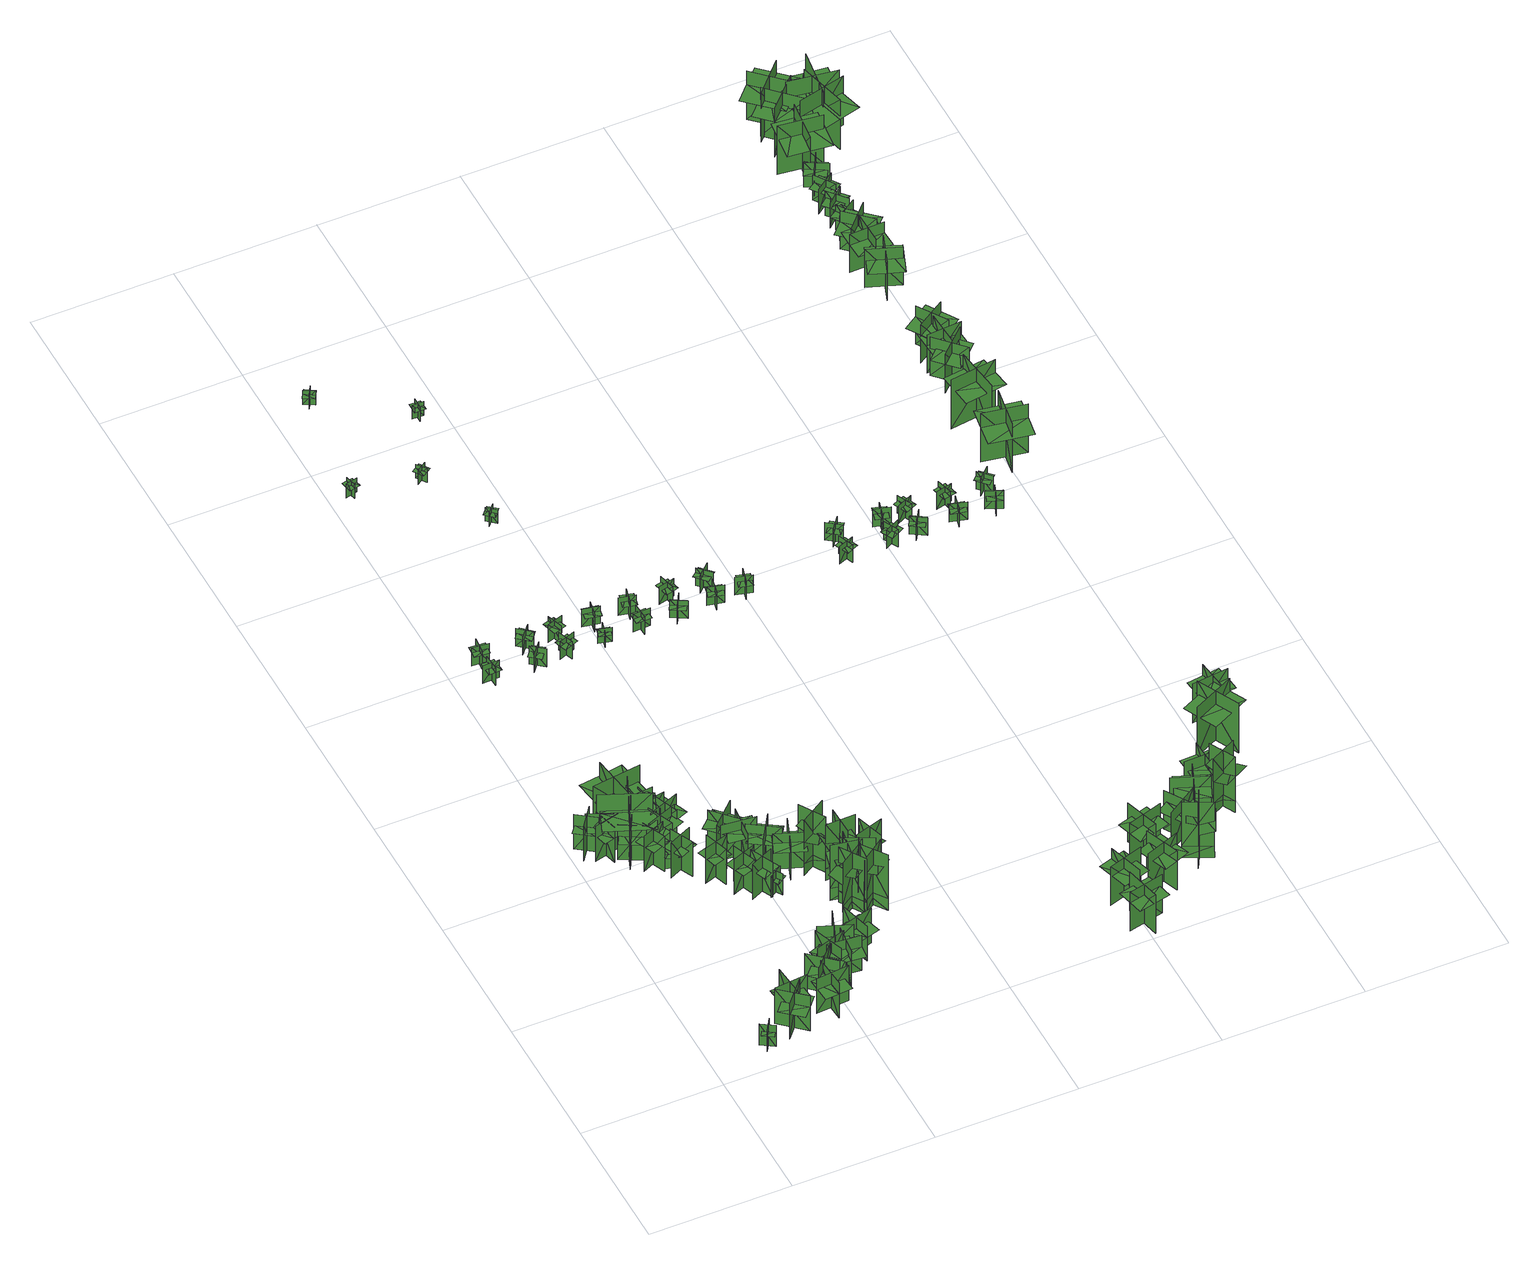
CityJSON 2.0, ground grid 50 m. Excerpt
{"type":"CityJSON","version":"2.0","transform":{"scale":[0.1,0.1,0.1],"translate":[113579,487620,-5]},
"CityObjects":{
"tree1":{"type":"SolitaryVegetationObject","geometry":[{"type":"MultiSurface","lod":"1","boundaries":[[[0,1,2]],[[0,2,3]],[[4,5,6]],[[4,6,7]],[[8,9,10]],[[8,10,11]],[[8,11,12]],[[8,12,13]]]}]},
"tree2":{"type":"SolitaryVegetationObject","geometry":[{"type":"MultiSurface","lod":"1","boundaries":[[[14,15,16]],[[14,16,17]],[[18,19,20]],[[18,20,21]],[[22,23,24]],[[22,24,25]],[[22,25,26]],[[22,26,27]]]}]},
"tree3":{"type":"SolitaryVegetationObject","geometry":[{"type":"MultiSurface","lod":"1","boundaries":[[[28,29,30]],[[28,30,31]],[[32,33,34]],[[32,34,35]],[[36,37,38]],[[36,38,39]],[[36,39,40]],[[36,40,41]]]}]},
"tree4":{"type":"SolitaryVegetationObject","geometry":[{"type":"MultiSurface","lod":"1","boundaries":[[[42,43,44]],[[42,44,45]],[[46,47,48]],[[46,48,49]],[[50,51,52]],[[50,52,53]],[[50,53,54]],[[50,54,55]]]}]},
"tree5":{"type":"SolitaryVegetationObject","geometry":[{"type":"MultiSurface","lod":"1","boundaries":[[[56,57,58]],[[56,58,59]],[[60,61,62]],[[60,62,63]],[[64,65,66]],[[64,66,67]],[[64,67,68]],[[64,68,69]]]}]},
"tree6":{"type":"SolitaryVegetationObject","geometry":[{"type":"MultiSurface","lod":"1","boundaries":[[[70,71,72]],[[70,72,73]],[[74,75,76]],[[74,76,77]],[[78,79,80]],[[78,80,81]],[[78,81,82]],[[78,82,83]]]}]},
"tree7":{"type":"SolitaryVegetationObject","geometry":[{"type":"MultiSurface","lod":"1","boundaries":[[[84,85,86]],[[84,86,87]],[[88,89,90]],[[88,90,91]],[[92,93,94]],[[92,94,95]],[[92,95,96]],[[92,96,97]]]}]},
"tree8":{"type":"SolitaryVegetationObject","geometry":[{"type":"MultiSurface","lod":"1","boundaries":[[[98,99,100]],[[98,100,101]],[[102,103,104]],[[102,104,105]],[[106,107,108]],[[106,108,109]],[[106,109,110]],[[106,110,111]]]}]},
"tree9":{"type":"SolitaryVegetationObject","geometry":[{"type":"MultiSurface","lod":"1","boundaries":[[[112,113,114]],[[112,114,115]],[[116,117,118]],[[116,118,119]],[[120,121,122]],[[120,122,123]],[[120,123,124]],[[120,124,125]]]}]},
"tree10":{"type":"SolitaryVegetationObject","geometry":[{"type":"MultiSurface","lod":"1","boundaries":[[[126,127,128]],[[126,128,129]],[[130,131,132]],[[130,132,133]],[[134,135,136]],[[134,136,137]],[[134,137,138]],[[134,138,139]]]}]},
"tree11":{"type":"SolitaryVegetationObject","geometry":[{"type":"MultiSurface","lod":"1","boundaries":[[[140,141,142]],[[140,142,143]],[[144,145,146]],[[144,146,147]],[[148,149,150]],[[148,150,151]],[[148,151,152]],[[148,152,153]]]}]},
"tree12":{"type":"SolitaryVegetationObject","geometry":[{"type":"MultiSurface","lod":"1","boundaries":[[[154,155,156]],[[154,156,157]],[[158,159,160]],[[158,160,161]],[[162,163,164]],[[162,164,165]],[[162,165,166]],[[162,166,167]]]}]},
"tree13":{"type":"SolitaryVegetationObject","geometry":[{"type":"MultiSurface","lod":"1","boundaries":[[[168,169,170]],[[168,170,171]],[[172,173,174]],[[172,174,175]],[[176,177,178]],[[176,178,179]],[[176,179,180]],[[176,180,181]]]}]},
"tree14":{"type":"SolitaryVegetationObject","geometry":[{"type":"MultiSurface","lod":"1","boundaries":[[[182,183,184]],[[182,184,185]],[[186,187,188]],[[186,188,189]],[[190,191,192]],[[190,192,193]],[[190,193,194]],[[190,194,195]]]}]},
"tree15":{"type":"SolitaryVegetationObject","geometry":[{"type":"MultiSurface","lod":"1","boundaries":[[[196,197,198]],[[196,198,199]],[[200,201,202]],[[200,202,203]],[[204,205,206]],[[204,206,207]],[[204,208,209]],[[204,209,205]]]}]},
"tree16":{"type":"SolitaryVegetationObject","geometry":[{"type":"MultiSurface","lod":"1","boundaries":[[[210,211,212]],[[210,212,213]],[[214,215,216]],[[214,216,217]],[[218,219,220]],[[218,220,221]],[[218,222,223]],[[218,223,219]]]}]},
"tree17":{"type":"SolitaryVegetationObject","geometry":[{"type":"MultiSurface","lod":"1","boundaries":[[[224,225,226]],[[224,226,227]],[[228,229,230]],[[228,230,231]],[[232,233,234]],[[232,234,235]],[[232,235,236]],[[232,236,237]]]}]},
"tree18":{"type":"SolitaryVegetationObject","geometry":[{"type":"MultiSurface","lod":"1","boundaries":[[[238,239,240]],[[238,240,241]],[[242,243,244]],[[242,244,245]],[[246,247,248]],[[246,248,249]],[[246,250,251]],[[246,251,247]]]}]},
"tree19":{"type":"SolitaryVegetationObject","geometry":[{"type":"MultiSurface","lod":"1","boundaries":[[[252,253,254]],[[252,254,255]],[[256,257,258]],[[256,258,259]],[[260,261,262]],[[260,262,263]],[[260,264,265]],[[260,265,261]]]}]},
"tree20":{"type":"SolitaryVegetationObject","geometry":[{"type":"MultiSurface","lod":"1","boundaries":[[[266,267,268]],[[266,268,269]],[[270,271,272]],[[270,272,273]],[[274,275,276]],[[274,276,277]],[[274,277,278]],[[274,278,279]]]}]},
"tree21":{"type":"SolitaryVegetationObject","geometry":[{"type":"MultiSurface","lod":"1","boundaries":[[[280,281,282]],[[280,282,283]],[[284,285,286]],[[284,286,287]],[[288,289,290]],[[288,290,291]],[[288,291,292]],[[288,292,293]]]}]},
"tree22":{"type":"SolitaryVegetationObject","geometry":[{"type":"MultiSurface","lod":"1","boundaries":[[[294,295,296]],[[294,296,297]],[[298,299,300]],[[298,300,301]],[[302,303,304]],[[302,304,305]],[[302,305,306]],[[302,306,307]]]}]},
"tree23":{"type":"SolitaryVegetationObject","geometry":[{"type":"MultiSurface","lod":"1","boundaries":[[[308,309,310]],[[308,310,311]],[[312,313,314]],[[312,314,315]],[[316,317,318]],[[316,318,319]],[[316,319,320]],[[316,320,321]]]}]},
"tree24":{"type":"SolitaryVegetationObject","geometry":[{"type":"MultiSurface","lod":"1","boundaries":[[[322,323,324]],[[322,324,325]],[[326,327,328]],[[326,328,329]],[[330,331,332]],[[330,332,333]],[[330,334,335]],[[330,335,331]]]}]},
"tree25":{"type":"SolitaryVegetationObject","geometry":[{"type":"MultiSurface","lod":"1","boundaries":[[[336,337,338]],[[336,338,339]],[[340,341,342]],[[340,342,343]],[[344,345,346]],[[344,346,347]],[[344,347,348]],[[344,348,349]]]}]},
"tree26":{"type":"SolitaryVegetationObject","geometry":[{"type":"MultiSurface","lod":"1","boundaries":[[[350,351,352]],[[350,352,353]],[[354,355,356]],[[354,356,357]],[[358,359,360]],[[358,360,361]],[[358,362,363]],[[358,363,359]]]}]},
"tree27":{"type":"SolitaryVegetationObject","geometry":[{"type":"MultiSurface","lod":"1","boundaries":[[[364,365,366]],[[364,366,367]],[[368,369,370]],[[368,370,371]],[[372,373,374]],[[372,374,375]],[[372,375,376]],[[372,376,377]]]}]},
"tree28":{"type":"SolitaryVegetationObject","geometry":[{"type":"MultiSurface","lod":"1","boundaries":[[[378,379,380]],[[378,380,381]],[[382,383,384]],[[382,384,385]],[[386,387,388]],[[386,388,389]],[[386,390,391]],[[386,391,387]]]}]},
"tree29":{"type":"SolitaryVegetationObject","geometry":[{"type":"MultiSurface","lod":"1","boundaries":[[[392,393,394]],[[392,394,395]],[[396,397,398]],[[396,398,399]],[[400,401,402]],[[400,402,403]],[[400,403,404]],[[400,404,405]]]}]},
"tree30":{"type":"SolitaryVegetationObject","geometry":[{"type":"MultiSurface","lod":"1","boundaries":[[[406,407,408]],[[406,408,409]],[[410,411,412]],[[410,412,413]],[[414,415,416]],[[414,416,417]],[[414,418,419]],[[414,419,415]]]}]},
"tree31":{"type":"SolitaryVegetationObject","geometry":[{"type":"MultiSurface","lod":"1","boundaries":[[[420,421,422]],[[420,422,423]],[[424,425,426]],[[424,426,427]],[[428,429,430]],[[428,430,431]],[[428,432,433]],[[428,433,429]]]}]},
"tree32":{"type":"SolitaryVegetationObject","geometry":[{"type":"MultiSurface","lod":"1","boundaries":[[[434,435,436]],[[434,436,437]],[[438,439,440]],[[438,440,441]],[[442,443,444]],[[442,444,445]],[[442,446,447]],[[442,447,443]]]}]},
"tree33":{"type":"SolitaryVegetationObject","geometry":[{"type":"MultiSurface","lod":"1","boundaries":[[[448,449,450]],[[448,450,451]],[[452,453,454]],[[452,454,455]],[[456,457,453]],[[456,453,452]],[[458,459,449]],[[458,449,448]],[[460,461,462]],[[460,462,463]],[[464,465,466]],[[464,466,467]]]}]},
"tree34":{"type":"SolitaryVegetationObject","geometry":[{"type":"MultiSurface","lod":"1","boundaries":[[[468,469,470]],[[468,470,471]],[[472,473,474]],[[472,474,475]],[[476,477,478]],[[476,478,479]],[[476,480,481]],[[476,481,477]]]}]},
"tree35":{"type":"SolitaryVegetationObject","geometry":[{"type":"MultiSurface","lod":"1","boundaries":[[[482,483,484]],[[482,484,485]],[[486,487,488]],[[486,488,489]],[[490,491,492]],[[490,492,493]],[[490,494,495]],[[490,495,491]]]}]},
"tree36":{"type":"SolitaryVegetationObject","geometry":[{"type":"MultiSurface","lod":"1","boundaries":[[[496,497,498]],[[496,498,499]],[[500,501,502]],[[500,502,503]],[[504,505,501]],[[504,501,500]],[[506,507,497]],[[506,497,496]],[[508,509,510]],[[508,510,511]],[[512,513,514]],[[512,514,515]]]}]},
"tree37":{"type":"SolitaryVegetationObject","geometry":[{"type":"MultiSurface","lod":"1","boundaries":[[[516,517,518]],[[516,518,519]],[[520,521,522]],[[520,522,523]],[[524,525,521]],[[524,521,520]],[[526,527,517]],[[526,517,516]],[[528,529,530]],[[528,530,531]],[[532,533,534]],[[532,534,535]]]}]},
"tree38":{"type":"SolitaryVegetationObject","geometry":[{"type":"MultiSurface","lod":"1","boundaries":[[[536,537,538]],[[536,538,539]],[[540,541,542]],[[540,542,543]],[[544,545,541]],[[544,541,540]],[[546,547,537]],[[546,537,536]],[[548,549,550]],[[548,550,551]],[[552,553,554]],[[552,554,555]]]}]},
"tree39":{"type":"SolitaryVegetationObject","geometry":[{"type":"MultiSurface","lod":"1","boundaries":[[[556,557,558]],[[556,558,559]],[[560,561,562]],[[560,562,563]],[[564,565,561]],[[564,561,560]],[[566,567,557]],[[566,557,556]],[[568,569,570]],[[568,570,571]],[[572,573,574]],[[572,574,575]]]}]},
"tree40":{"type":"SolitaryVegetationObject","geometry":[{"type":"MultiSurface","lod":"1","boundaries":[[[576,577,578]],[[576,578,579]],[[580,581,582]],[[580,582,583]],[[584,585,581]],[[584,581,580]],[[586,587,577]],[[586,577,576]],[[588,589,590]],[[588,590,591]],[[592,593,594]],[[592,594,595]]]}]},
"tree41":{"type":"SolitaryVegetationObject","geometry":[{"type":"MultiSurface","lod":"1","boundaries":[[[596,597,598]],[[596,598,599]],[[600,601,602]],[[600,602,603]],[[604,605,606]],[[604,606,607]],[[604,607,608]],[[604,608,609]]]}]},
"tree42":{"type":"SolitaryVegetationObject","geometry":[{"type":"MultiSurface","lod":"1","boundaries":[[[610,611,612]],[[610,612,613]],[[614,615,616]],[[614,616,617]],[[618,619,620]],[[618,620,621]],[[618,622,623]],[[618,623,619]]]}]},
"tree43":{"type":"SolitaryVegetationObject","geometry":[{"type":"MultiSurface","lod":"1","boundaries":[[[624,625,626]],[[624,626,627]],[[628,629,630]],[[628,630,631]],[[632,633,629]],[[632,629,628]],[[634,635,625]],[[634,625,624]],[[636,637,638]],[[636,638,639]],[[640,641,642]],[[640,642,643]]]}]},
"tree44":{"type":"SolitaryVegetationObject","geometry":[{"type":"MultiSurface","lod":"1","boundaries":[[[644,645,646]],[[644,646,647]],[[648,649,650]],[[648,650,651]],[[652,653,654]],[[652,654,655]],[[652,656,657]],[[652,657,653]]]}]},
"tree45":{"type":"SolitaryVegetationObject","geometry":[{"type":"MultiSurface","lod":"1","boundaries":[[[658,659,660]],[[658,660,661]],[[662,663,664]],[[662,664,665]],[[666,667,668]],[[666,668,669]],[[666,670,671]],[[666,671,667]]]}]},
"tree46":{"type":"SolitaryVegetationObject","geometry":[{"type":"MultiSurface","lod":"1","boundaries":[[[672,673,674]],[[672,674,675]],[[676,677,678]],[[676,678,679]],[[680,681,682]],[[680,682,683]],[[680,684,685]],[[680,685,681]]]}]},
"tree47":{"type":"SolitaryVegetationObject","geometry":[{"type":"MultiSurface","lod":"1","boundaries":[[[686,687,688]],[[686,688,689]],[[690,691,692]],[[690,692,693]],[[694,695,696]],[[694,696,697]],[[694,697,698]],[[694,698,699]]]}]},
"tree48":{"type":"SolitaryVegetationObject","geometry":[{"type":"MultiSurface","lod":"1","boundaries":[[[700,701,702]],[[700,702,703]],[[704,705,706]],[[704,706,707]],[[708,709,710]],[[708,710,711]],[[708,711,712]],[[708,712,713]]]}]},
"tree49":{"type":"SolitaryVegetationObject","geometry":[{"type":"MultiSurface","lod":"1","boundaries":[[[714,715,716]],[[714,716,717]],[[718,719,720]],[[718,720,721]],[[722,723,724]],[[722,724,725]],[[722,725,726]],[[722,726,727]]]}]},
"tree50":{"type":"SolitaryVegetationObject","geometry":[{"type":"MultiSurface","lod":"1","boundaries":[[[728,729,730]],[[728,730,731]],[[732,733,734]],[[732,734,735]],[[736,737,738]],[[736,738,739]],[[736,740,741]],[[736,741,737]]]}]},
"tree51":{"type":"SolitaryVegetationObject","geometry":[{"type":"MultiSurface","lod":"1","boundaries":[[[742,743,744]],[[742,744,745]],[[746,747,748]],[[746,748,749]],[[750,751,752]],[[750,752,753]],[[750,754,755]],[[750,755,751]]]}]},
"tree52":{"type":"SolitaryVegetationObject","geometry":[{"type":"MultiSurface","lod":"1","boundaries":[[[756,757,758]],[[756,758,759]],[[760,761,762]],[[760,762,763]],[[764,765,766]],[[764,766,767]],[[764,767,768]],[[764,768,769]]]}]},
"tree53":{"type":"SolitaryVegetationObject","geometry":[{"type":"MultiSurface","lod":"1","boundaries":[[[770,771,772]],[[770,772,773]],[[774,775,776]],[[774,776,777]],[[778,779,780]],[[778,780,781]],[[778,782,783]],[[778,783,779]]]}]},
"tree54":{"type":"SolitaryVegetationObject","geometry":[{"type":"MultiSurface","lod":"1","boundaries":[[[784,785,786]],[[784,786,787]],[[788,789,790]],[[788,790,791]],[[792,793,794]],[[792,794,795]],[[792,796,797]],[[792,797,793]]]}]},
"tree55":{"type":"SolitaryVegetationObject","geometry":[{"type":"MultiSurface","lod":"1","boundaries":[[[798,799,800]],[[798,800,801]],[[802,803,804]],[[802,804,805]],[[806,807,808]],[[806,808,809]],[[806,810,811]],[[806,811,807]]]}]},
"tree56":{"type":"SolitaryVegetationObject","geometry":[{"type":"MultiSurface","lod":"1","boundaries":[[[812,813,814]],[[812,814,815]],[[816,817,818]],[[816,818,819]],[[820,821,822]],[[820,822,823]],[[820,824,825]],[[820,825,821]]]}]},
"tree57":{"type":"SolitaryVegetationObject","geometry":[{"type":"MultiSurface","lod":"1","boundaries":[[[826,827,828]],[[826,828,829]],[[830,831,832]],[[830,832,833]],[[834,835,836]],[[834,836,837]],[[834,838,839]],[[834,839,835]]]}]},
"tree58":{"type":"SolitaryVegetationObject","geometry":[{"type":"MultiSurface","lod":"1","boundaries":[[[840,841,842]],[[840,842,843]],[[844,845,846]],[[844,846,847]],[[848,849,850]],[[848,850,851]],[[848,852,853]],[[848,853,849]]]}]},
"tree59":{"type":"SolitaryVegetationObject","geometry":[{"type":"MultiSurface","lod":"1","boundaries":[[[854,855,856]],[[854,856,857]],[[858,859,860]],[[858,860,861]],[[862,863,864]],[[862,864,865]],[[862,866,867]],[[862,867,863]]]}]},
"tree60":{"type":"SolitaryVegetationObject","geometry":[{"type":"MultiSurface","lod":"1","boundaries":[[[868,869,870]],[[868,870,871]],[[872,873,874]],[[872,874,875]],[[876,877,878]],[[876,878,879]],[[876,880,881]],[[876,881,877]]]}]},
"tree61":{"type":"SolitaryVegetationObject","geometry":[{"type":"MultiSurface","lod":"1","boundaries":[[[882,883,884]],[[882,884,885]],[[886,887,888]],[[886,888,889]],[[890,891,892]],[[890,892,893]],[[890,894,895]],[[890,895,891]]]}]},
"tree62":{"type":"SolitaryVegetationObject","geometry":[{"type":"MultiSurface","lod":"1","boundaries":[[[896,897,898]],[[896,898,899]],[[900,901,902]],[[900,902,903]],[[904,905,901]],[[904,901,900]],[[906,907,897]],[[906,897,896]],[[908,909,910]],[[908,910,911]],[[912,913,914]],[[912,914,915]]]}]},
"tree63":{"type":"SolitaryVegetationObject","geometry":[{"type":"MultiSurface","lod":"1","boundaries":[[[916,917,918]],[[916,918,919]],[[920,921,922]],[[920,922,923]],[[924,925,926]],[[924,926,927]],[[924,928,929]],[[924,929,925]]]}]},
"tree64":{"type":"SolitaryVegetationObject","geometry":[{"type":"MultiSurface","lod":"1","boundaries":[[[930,931,932]],[[930,932,933]],[[934,935,936]],[[934,936,937]],[[938,939,940]],[[938,940,941]],[[938,942,943]],[[938,943,939]]]}]},
"tree65":{"type":"SolitaryVegetationObject","geometry":[{"type":"MultiSurface","lod":"1","boundaries":[[[944,945,946]],[[944,946,947]],[[948,949,950]],[[948,950,951]],[[952,953,954]],[[952,954,955]],[[952,956,957]],[[952,957,953]]]}]},
"tree66":{"type":"SolitaryVegetationObject","geometry":[{"type":"MultiSurface","lod":"1","boundaries":[[[958,959,960]],[[958,960,961]],[[962,963,964]],[[962,964,965]],[[966,967,968]],[[966,968,969]],[[966,970,971]],[[966,971,967]]]}]},
"tree67":{"type":"SolitaryVegetationObject","geometry":[{"type":"MultiSurface","lod":"1","boundaries":[[[972,973,974]],[[972,974,975]],[[976,977,978]],[[976,978,979]],[[980,981,982]],[[980,982,983]],[[980,984,985]],[[980,985,981]]]}]},
"tree68":{"type":"SolitaryVegetationObject","geometry":[{"type":"MultiSurface","lod":"1","boundaries":[[[986,987,988]],[[986,988,989]],[[990,991,992]],[[990,992,993]],[[994,995,991]],[[994,991,990]],[[996,997,987]],[[996,987,986]],[[998,999,1000]],[[998,1000,1001]],[[1002,1003,1004]],[[1002,1004,1005]]]}]},
"tree69":{"type":"SolitaryVegetationObject","geometry":[{"type":"MultiSurface","lod":"1","boundaries":[[[1006,1007,1008]],[[1006,1008,1009]],[[1010,1011,1012]],[[1010,1012,1013]],[[1014,1015,1016]],[[1014,1016,1017]],[[1014,1018,1019]],[[1014,1019,1015]]]}]},
"tree70":{"type":"SolitaryVegetationObject","geometry":[{"type":"MultiSurface","lod":"1","boundaries":[[[1020,1021,1022]],[[1020,1022,1023]],[[1024,1025,1026]],[[1024,1026,1027]],[[1028,1029,1030]],[[1028,1030,1031]],[[1028,1032,1033]],[[1028,1033,1029]]]}]},
"tree71":{"type":"SolitaryVegetationObject","geometry":[{"type":"MultiSurface","lod":"1","boundaries":[[[1034,1035,1036]],[[1034,1036,1037]],[[1038,1039,1040]],[[1038,1040,1041]],[[1042,1043,1044]],[[1042,1044,1045]],[[1042,1046,1047]],[[1042,1047,1043]]]}]},
"tree72":{"type":"SolitaryVegetationObject","geometry":[{"type":"MultiSurface","lod":"1","boundaries":[[[1048,1049,1050]],[[1048,1050,1051]],[[1052,1053,1054]],[[1052,1054,1055]],[[1056,1057,1058]],[[1056,1058,1059]],[[1056,1060,1061]],[[1056,1061,1057]]]}]},
"tree73":{"type":"SolitaryVegetationObject","geometry":[{"type":"MultiSurface","lod":"1","boundaries":[[[1062,1063,1064]],[[1062,1064,1065]],[[1066,1067,1068]],[[1066,1068,1069]],[[1070,1071,1072]],[[1070,1072,1073]],[[1070,1074,1075]],[[1070,1075,1071]]]}]},
"tree74":{"type":"SolitaryVegetationObject","geometry":[{"type":"MultiSurface","lod":"1","boundaries":[[[1076,1077,1078]],[[1076,1078,1079]],[[1080,1081,1082]],[[1080,1082,1083]],[[1084,1085,1086]],[[1084,1086,1087]],[[1084,1088,1089]],[[1084,1089,1085]]]}]},
"tree75":{"type":"SolitaryVegetationObject","geometry":[{"type":"MultiSurface","lod":"1","boundaries":[[[1090,1091,1092]],[[1090,1092,1093]],[[1094,1095,1096]],[[1094,1096,1097]],[[1098,1099,1100]],[[1098,1100,1101]],[[1098,1102,1103]],[[1098,1103,1099]]]}]},
"tree76":{"type":"SolitaryVegetationObject","geometry":[{"type":"MultiSurface","lod":"1","boundaries":[[[1104,1105,1106]],[[1104,1106,1107]],[[1108,1109,1110]],[[1108,1110,1111]],[[1112,1113,1114]],[[1112,1114,1115]],[[1112,1116,1117]],[[1112,1117,1113]]]}]},
"tree77":{"type":"SolitaryVegetationObject","geometry":[{"type":"MultiSurface","lod":"1","boundaries":[[[1118,1119,1120]],[[1118,1120,1121]],[[1122,1123,1124]],[[1122,1124,1125]],[[1126,1127,1128]],[[1126,1128,1129]],[[1126,1130,1131]],[[1126,1131,1127]]]}]},
"tree78":{"type":"SolitaryVegetationObject","geometry":[{"type":"MultiSurface","lod":"1","boundaries":[[[1132,1133,1134]],[[1132,1134,1135]],[[1136,1137,1138]],[[1136,1138,1139]],[[1140,1141,1142]],[[1140,1142,1143]],[[1140,1144,1145]],[[1140,1145,1141]]]}]},
"tree79":{"type":"SolitaryVegetationObject","geometry":[{"type":"MultiSurface","lod":"1","boundaries":[[[1146,1147,1148]],[[1146,1148,1149]],[[1150,1151,1152]],[[1150,1152,1153]],[[1154,1155,1156]],[[1154,1156,1157]],[[1154,1157,1158]],[[1154,1158,1159]]]}]},
"tree80":{"type":"SolitaryVegetationObject","geometry":[{"type":"MultiSurface","lod":"1","boundaries":[[[1160,1161,1162]],[[1160,1162,1163]],[[1164,1165,1166]],[[1164,1166,1167]],[[1168,1169,1170]],[[1168,1170,1171]],[[1168,1172,1173]],[[1168,1173,1169]]]}]},
"tree81":{"type":"SolitaryVegetationObject","geometry":[{"type":"MultiSurface","lod":"1","boundaries":[[[1174,1175,1176]],[[1174,1176,1177]],[[1178,1179,1180]],[[1178,1180,1181]],[[1182,1183,1184]],[[1182,1184,1185]],[[1182,1186,1187]],[[1182,1187,1183]]]}]},
"tree82":{"type":"SolitaryVegetationObject","geometry":[{"type":"MultiSurface","lod":"1","boundaries":[[[1188,1189,1190]],[[1188,1190,1191]],[[1192,1193,1194]],[[1192,1194,1195]],[[1196,1197,1198]],[[1196,1198,1199]],[[1196,1200,1201]],[[1196,1201,1197]]]}]},
"tree83":{"type":"SolitaryVegetationObject","geometry":[{"type":"MultiSurface","lod":"1","boundaries":[[[1202,1203,1204]],[[1202,1204,1205]],[[1206,1207,1208]],[[1206,1208,1209]],[[1210,1211,1212]],[[1210,1212,1213]],[[1210,1213,1214]],[[1210,1214,1215]]]}]},
"tree84":{"type":"SolitaryVegetationObject","geometry":[{"type":"MultiSurface","lod":"1","boundaries":[[[1216,1217,1218]],[[1216,1218,1219]],[[1220,1221,1222]],[[1220,1222,1223]],[[1224,1225,1226]],[[1224,1226,1227]],[[1224,1227,1228]],[[1224,1228,1229]]]}]},
"tree85":{"type":"SolitaryVegetationObject","geometry":[{"type":"MultiSurface","lod":"1","boundaries":[[[1230,1231,1232]],[[1230,1232,1233]],[[1234,1235,1236]],[[1234,1236,1237]],[[1238,1239,1240]],[[1238,1240,1241]],[[1238,1241,1242]],[[1238,1242,1243]]]}]},
"tree86":{"type":"SolitaryVegetationObject","geometry":[{"type":"MultiSurface","lod":"1","boundaries":[[[1244,1245,1246]],[[1244,1246,1247]],[[1248,1249,1250]],[[1248,1250,1251]],[[1252,1253,1254]],[[1252,1254,1255]],[[1252,1255,1256]],[[1252,1256,1257]]]}]},
"tree87":{"type":"SolitaryVegetationObject","geometry":[{"type":"MultiSurface","lod":"1","boundaries":[[[1258,1259,1260]],[[1258,1260,1261]],[[1262,1263,1264]],[[1262,1264,1265]],[[1266,1267,1268]],[[1266,1268,1269]],[[1266,1269,1270]],[[1266,1270,1271]]]}]},
"tree88":{"type":"SolitaryVegetationObject","geometry":[{"type":"MultiSurface","lod":"1","boundaries":[[[1272,1273,1274]],[[1272,1274,1275]],[[1276,1277,1278]],[[1276,1278,1279]],[[1280,1281,1282]],[[1280,1282,1283]],[[1280,1284,1285]],[[1280,1285,1281]]]}]},
"tree89":{"type":"SolitaryVegetationObject","geometry":[{"type":"MultiSurface","lod":"1","boundaries":[[[1286,1287,1288]],[[1286,1288,1289]],[[1290,1291,1292]],[[1290,1292,1293]],[[1294,1295,1296]],[[1294,1296,1297]],[[1294,1298,1299]],[[1294,1299,1295]]]}]},
"tree90":{"type":"SolitaryVegetationObject","geometry":[{"type":"MultiSurface","lod":"1","boundaries":[[[1300,1301,1302]],[[1300,1302,1303]],[[1304,1305,1306]],[[1304,1306,1307]],[[1308,1309,1310]],[[1308,1310,1311]],[[1308,1312,1313]],[[1308,1313,1309]]]}]},
"tree91":{"type":"SolitaryVegetationObject","geometry":[{"type":"MultiSurface","lod":"1","boundaries":[[[1314,1315,1316]],[[1314,1316,1317]],[[1318,1319,1320]],[[1318,1320,1321]],[[1322,1323,1324]],[[1322,1324,1325]],[[1322,1326,1327]],[[1322,1327,1323]]]}]},
"tree92":{"type":"SolitaryVegetationObject","geometry":[{"type":"MultiSurface","lod":"1","boundaries":[[[1328,1329,1330]],[[1328,1330,1331]],[[1332,1333,1334]],[[1332,1334,1335]],[[1336,1337,1338]],[[1336,1338,1339]],[[1336,1339,1340]],[[1336,1340,1341]]]}]},
"tree93":{"type":"SolitaryVegetationObject","geometry":[{"type":"MultiSurface","lod":"1","boundaries":[[[1342,1343,1344]],[[1342,1344,1345]],[[1346,1347,1348]],[[1346,1348,1349]],[[1350,1351,1352]],[[1350,1352,1353]],[[1350,1353,1354]],[[1350,1354,1355]]]}]},
"tree94":{"type":"SolitaryVegetationObject","geometry":[{"type":"MultiSurface","lod":"1","boundaries":[[[1356,1357,1358]],[[1356,1358,1359]],[[1360,1361,1362]],[[1360,1362,1363]],[[1364,1365,1366]],[[1364,1366,1367]],[[1364,1367,1368]],[[1364,1368,1369]]]}]},
"tree95":{"type":"SolitaryVegetationObject","geometry":[{"type":"MultiSurface","lod":"1","boundaries":[[[1370,1371,1372]],[[1370,1372,1373]],[[1374,1375,1376]],[[1374,1376,1377]],[[1378,1379,1380]],[[1378,1380,1381]],[[1378,1381,1382]],[[1378,1382,1383]]]}]},
"tree96":{"type":"SolitaryVegetationObject","geometry":[{"type":"MultiSurface","lod":"1","boundaries":[[[1384,1385,1386]],[[1384,1386,1387]],[[1388,1389,1390]],[[1388,1390,1391]],[[1392,1393,1394]],[[1392,1394,1395]],[[1392,1395,1396]],[[1392,1396,1397]]]}]}
},
"vertices":[
[185,68,10],[214,114,10],[214,114,103],[185,68,103],[220,76,10],[220,76,103],[175,105,103],[175,105,10],[218,77,73],[231,96,73],[194,120,73],[182,100,73],[170,81,73],[206,58,73],
[268,77,21],[345,164,21],[345,164,176],[268,77,176],[342,82,21],[342,82,176],[255,159,176],[255,159,21],[342,82,127],[374,119,127],[304,180,127],[272,144,127],[240,107,127],[310,46,127],
[262,169,13],[378,179,13],[378,179,168],[262,169,168],[319,121,13],[319,121,168],[309,237,168],[309,237,13],[319,121,119],[368,125,119],[360,218,119],[311,214,119],[263,209,119],[271,117,119],
[88,1158,4],[34,1086,4],[34,1086,158],[88,1158,158],[28,1149,4],[28,1149,158],[101,1095,158],[101,1095,4],[31,1147,109],[9,1117,109],[67,1074,109],[89,1104,109],[112,1134,109],[54,1178,109],
[61,1132,6],[143,1095,6],[143,1095,161],[61,1132,161],[82,1076,6],[82,1076,161],[119,1158,161],[119,1158,6],[83,1079,111],[118,1063,111],[147,1129,111],[113,1145,111],[79,1160,111],[49,1094,111],
[68,1069,3],[155,1091,3],[155,1091,158],[68,1069,158],[119,1039,3],[119,1039,158],[97,1126,158],[97,1126,3],[118,1042,108],[155,1051,108],[137,1121,108],[100,1112,108],[64,1103,108],[82,1032,108],
[133,1046,4],[212,1003,4],[212,1003,159],[133,1046,159],[150,989,4],[150,989,159],[193,1068,159],[193,1068,4],[151,992,109],[185,974,109],[219,1037,109],[186,1055,109],[153,1073,109],[118,1010,109],
[400,157,5],[516,166,5],[516,166,160],[400,157,160],[457,109,5],[457,109,160],[448,225,160],[448,225,5],[457,109,111],[505,112,111],[498,205,111],[450,201,111],[401,198,111],[408,105,111],
[100,1130,10],[262,1061,10],[262,1061,230],[100,1130,230],[152,1000,10],[222,1162,10],[222,1162,230],[152,1000,230],[105,1114,159],[75,1039,159],[238,973,159],[269,1048,159],[299,1123,159],[136,1190,159],
[207,1017,5],[243,934,5],[243,934,160],[207,1017,160],[185,961,5],[185,961,160],[267,997,160],[267,997,5],[188,962,110],[203,928,110],[269,956,110],[254,991,110],[239,1026,110],[173,997,110],
[422,186,13],[502,271,13],[502,271,168],[422,186,168],[497,189,13],[497,189,168],[412,268,168],[412,268,13],[497,189,120],[530,224,120],[463,288,120],[429,252,120],[396,217,120],[464,153,120],
[197,1085,7],[173,1259,7],[173,1259,226],[197,1085,226],[282,1196,7],[107,1172,7],[107,1172,226],[282,1196,226],[208,1097,155],[288,1110,155],[261,1284,155],[181,1271,155],[100,1259,155],[127,1085,155],
[292,928,7],[241,945,7],[241,945,100],[292,928,100],[276,960,7],[276,960,100],[259,909,100],[259,909,7],[275,958,70],[253,965,70],[240,924,70],[262,917,70],[284,910,70],[297,952,70],
[330,936,5],[249,898,5],[249,898,160],[330,936,160],[274,957,5],[274,957,160],[312,875,160],[312,875,5],[275,954,110],[241,937,110],[272,872,110],[306,888,110],[340,904,110],[309,970,110],
[328,1043,11],[219,999,11],[219,999,168],[328,1043,168],[242,1079,11],[287,970,11],[287,970,168],[242,1079,168],[319,1040,127],[219,999,127],[237,955,127],[337,996,127],[301,1083,127],[201,1042,127],
[300,1145,8],[182,1134,8],[182,1134,165],[300,1145,165],[228,1204,8],[239,1087,8],[239,1087,165],[228,1204,165],[290,1144,124],[182,1134,124],[187,1088,124],[294,1097,124],[286,1190,124],[178,1181,124],
[457,268,14],[567,306,14],[567,306,169],[457,268,169],[525,236,14],[525,236,169],[486,345,169],[486,345,14],[525,236,120],[570,252,120],[539,340,120],[493,323,120],[448,307,120],[479,220,120],
[260,1165,8],[282,1049,8],[282,1049,165],[260,1165,165],[208,1088,8],[324,1110,8],[324,1110,165],[208,1088,165],[262,1155,124],[282,1049,124],[328,1058,124],[308,1164,124],[216,1147,124],[236,1040,124],
[282,1126,9],[325,1016,9],[325,1016,166],[282,1126,166],[245,1040,9],[355,1083,9],[355,1083,166],[245,1040,166],[286,1117,125],[325,1016,125],[369,1033,125],[329,1133,125],[242,1100,125],[282,999,125],
[364,883,5],[392,798,5],[392,798,160],[364,883,160],[337,830,5],[337,830,160],[423,858,160],[423,858,5],[340,831,110],[351,795,110],[420,817,110],[409,853,110],[397,889,110],[328,867,110],
[552,220,6],[566,336,6],[566,336,161],[552,220,161],[611,267,6],[611,267,161],[495,280,161],[495,280,6],[611,267,112],[616,315,112],[524,326,112],[518,278,112],[513,229,112],[605,219,112],
[497,357,15],[606,316,15],[606,316,170],[497,357,170],[528,289,15],[528,289,170],[570,398,170],[570,398,15],[528,289,121],[574,272,121],[607,359,121],[561,376,121],[516,393,121],[483,306,121],
[421,803,3],[454,719,3],[454,719,158],[421,803,158],[397,748,3],[397,748,158],[481,781,158],[481,781,3],[400,750,108],[414,714,108],[481,740,108],[467,776,108],[454,811,108],[386,785,108],
[114,1959,15],[116,1900,15],[116,1900,93],[114,1959,93],[83,1925,15],[142,1927,15],[142,1927,93],[83,1925,93],[114,1954,73],[116,1900,73],[140,1901,73],[137,1955,73],[91,1953,73],[93,1899,73],
[501,685,3],[463,767,3],[463,767,158],[501,685,158],[521,741,3],[521,741,158],[440,704,158],[440,704,3],[518,740,108],[502,774,108],[437,744,108],[453,710,108],[468,675,108],[534,706,108],
[145,2006,16],[86,2011,16],[86,2011,95],[145,2006,95],[115,2042,16],[109,1983,16],[109,1983,95],[115,2042,95],[140,2006,75],[86,2011,75],[84,1988,75],[138,1983,75],[142,2030,75],[88,2035,75],
[533,679,5],[503,724,5],[503,724,98],[533,679,98],[540,714,5],[540,714,98],[495,684,98],[495,684,5],[538,713,68],[526,732,68],[489,708,68],[502,689,68],[514,670,68],[551,694,68],
[494,892,9],[413,977,9],[413,977,165],[494,892,165],[496,985,9],[410,903,9],[410,903,165],[496,985,165],[487,899,125],[413,977,125],[379,945,125],[454,867,125],[521,931,125],[447,1009,125],
[580,335,5],[692,366,5],[692,366,160],[580,335,160],[645,298,5],[645,298,160],[614,410,160],[614,410,5],[645,298,111],[692,311,111],[667,401,111],[620,388,111],[573,375,111],[598,285,111],
[421,896,11],[539,882,11],[539,882,167],[421,896,167],[480,823,11],[493,941,11],[493,941,167],[480,823,167],[431,895,127],[539,882,127],[544,929,127],[437,941,127],[426,848,127],[533,836,127],
[492,869,11],[591,805,11],[591,805,167],[492,869,167],[512,778,11],[576,877,11],[576,877,167],[512,778,167],[500,864,127],[591,805,127],[616,844,127],[525,903,127],[475,824,127],[565,766,127],
[660,747,13],[550,788,13],[550,788,169],[660,747,169],[621,831,13],[580,721,13],[580,721,169],[621,831,169],[651,750,129],[550,788,129],[533,745,129],[634,707,129],[667,794,129],[566,832,129],
[653,494,68],[740,551,68],[741,549,262],[654,492,262],[730,478,68],[673,564,68],[672,564,262],[729,477,262],[729,477,16],[672,564,16],[654,492,16],[741,549,16],[654,493,163],[740,550,163],[711,594,181],[625,537,181],[728,542,193],[664,499,193],[686,466,204],[750,509,204],
[252,1900,15],[289,1945,15],[289,1945,94],[252,1900,94],[298,1905,15],[253,1942,15],[253,1942,94],[298,1905,94],[255,1904,73],[289,1945,73],[271,1960,73],[237,1918,73],[273,1889,73],[307,1931,73],
[249,2031,16],[293,1992,16],[293,1992,94],[249,2031,94],[252,1985,16],[291,2029,16],[291,2029,94],[252,1985,94],[252,2028,74],[293,1992,74],[308,2010,74],[268,2046,74],[237,2010,74],[278,1975,74],
[654,588,62],[756,569,62],[756,567,257],[654,586,257],[698,523,63],[717,625,63],[716,625,257],[698,523,257],[698,523,11],[716,625,11],[654,586,11],[756,567,11],[654,587,157],[756,568,157],[766,620,176],[664,639,176],[742,570,188],[666,584,188],[659,545,199],[735,532,199],
[717,775,62],[629,722,62],[628,723,256],[717,777,256],[642,794,62],[695,706,62],[696,706,256],[642,795,256],[642,795,10],[696,706,10],[717,777,10],[628,723,10],[717,776,157],[628,723,157],[656,677,175],[744,731,175],[640,730,187],[707,771,187],[686,804,198],[620,764,198],
[795,547,67],[702,594,67],[703,595,262],[795,548,262],[771,621,67],[724,529,67],[725,529,262],[771,621,262],[771,621,16],[725,529,16],[795,548,16],[703,595,16],[795,548,162],[703,595,162],[679,547,181],[771,501,181],[715,588,193],[785,554,193],[802,589,203],[733,623,203],
[724,485,59],[808,545,59],[809,544,254],[725,483,254],[802,472,59],[741,556,59],[740,555,254],[801,471,254],[801,471,7],[740,555,7],[725,483,7],[809,544,7],[725,484,154],[809,544,154],[778,587,173],[694,527,173],[798,536,184],[735,490,184],[758,458,195],[821,504,195],
[728,619,65],[726,723,65],[728,723,259],[730,619,259],[783,676,65],[679,673,65],[679,672,259],[783,675,259],[783,675,13],[679,672,13],[730,619,13],[728,723,13],[729,619,160],[727,723,160],[674,722,178],[676,618,178],[727,709,190],[730,631,190],[769,632,201],[767,710,201],
[94,2865,15],[54,2856,15],[54,2856,77],[94,2865,77],[68,2881,15],[77,2841,15],[77,2841,77],[68,2881,77],[68,2881,61],[49,2877,61],[58,2837,61],[77,2841,61],[97,2845,61],[88,2885,61],
[406,1937,16],[350,1916,16],[350,1916,94],[406,1937,94],[363,1956,16],[384,1901,16],[384,1901,94],[363,1956,94],[401,1935,74],[350,1916,74],[358,1894,74],[409,1913,74],[393,1957,74],[342,1938,74],
[747,591,65],[846,620,65],[847,619,260],[748,589,260],[816,553,66],[786,652,66],[785,652,260],[815,553,260],[815,553,14],[785,652,14],[748,589,14],[847,619,14],[747,590,160],[847,619,160],[832,670,179],[732,640,179],[833,615,191],[759,593,191],[770,555,202],[844,578,202],
[383,1978,16],[365,2034,16],[365,2034,94],[383,1978,94],[404,2019,16],[348,2001,16],[348,2001,94],[404,2019,94],[381,1982,74],[365,2034,74],[343,2027,74],[359,1975,74],[404,1990,74],[387,2041,74],
[532,1918,15],[487,1930,15],[487,1930,78],[532,1918,78],[513,1950,15],[501,1904,15],[501,1904,78],[513,1950,78],[528,1919,62],[487,1930,62],[482,1912,62],[524,1901,62],[533,1937,62],[491,1948,62],
[473,2016,16],[531,2005,16],[531,2005,94],[473,2016,94],[500,1978,16],[511,2036,16],[511,2036,94],[500,1978,94],[478,2015,74],[531,2005,74],[536,2028,74],[482,2038,74],[474,1992,74],[527,1982,74],
[140,3298,14],[119,3263,14],[119,3263,76],[140,3298,76],[111,3291,14],[146,3270,14],[146,3270,76],[111,3291,76],[111,3291,60],[101,3274,60],[136,3253,60],[146,3270,60],[156,3286,60],[122,3308,60],
[320,2839,11],[286,2816,11],[286,2816,73],[320,2839,73],[290,2844,11],[314,2811,11],[314,2811,73],[290,2844,73],[290,2844,57],[274,2833,57],[297,2800,57],[314,2811,57],[330,2822,57],[307,2856,57],
[435,2550,11],[404,2577,11],[404,2577,73],[435,2550,73],[433,2580,11],[406,2549,11],[406,2549,73],[433,2580,73],[433,2580,57],[418,2593,57],[391,2562,57],[406,2549,57],[421,2536,57],[448,2567,57],
[669,1929,16],[610,1927,16],[610,1927,94],[669,1929,94],[635,1961,16],[637,1901,16],[637,1901,94],[635,1961,94],[664,1928,74],[610,1927,74],[611,1904,74],[665,1905,74],[664,1952,74],[610,1950,74],
[638,2039,16],[625,1981,16],[625,1981,94],[638,2039,94],[599,2013,16],[656,2001,16],[656,2001,94],[599,2013,94],[637,2034,74],[625,1981,74],[648,1976,74],[660,2029,74],[614,2039,74],[602,1986,74],
[435,3086,10],[394,3086,10],[394,3086,72],[435,3086,72],[413,3107,10],[413,3066,10],[413,3066,72],[413,3107,72],[413,3107,56],[394,3107,56],[394,3066,56],[413,3066,56],[433,3066,56],[433,3107,56],
[792,1906,15],[741,1935,15],[741,1935,93],[792,1906,93],[780,1951,15],[750,1900,15],[750,1900,93],[780,1951,93],[788,1908,73],[741,1935,73],[729,1915,73],[776,1888,73],[799,1928,73],[753,1956,73],
[760,2041,16],[774,1983,16],[774,1983,94],[760,2041,94],[736,2001,16],[793,2015,16],[793,2015,94],[736,2001,94],[761,2036,74],[774,1983,74],[797,1989,74],[784,2041,74],[738,2030,74],[751,1978,74],
[926,1920,16],[869,1934,16],[869,1934,95],[926,1920,95],[901,1960,16],[888,1902,16],[888,1902,95],[901,1960,95],[922,1922,74],[869,1934,74],[864,1911,74],[916,1899,74],[927,1944,74],[874,1957,74],
[916,1985,17],[876,2028,17],[876,2028,95],[916,1985,95],[918,2032,17],[874,1992,17],[874,1992,95],[918,2032,95],[913,1989,75],[876,2028,75],[859,2013,75],[895,1973,75],[930,2004,75],[893,2044,75],
[1570,82,14],[1444,53,14],[1444,53,186],[1570,82,186],[1483,136,14],[1512,9,14],[1512,9,186],[1483,136,186],[1560,79,141],[1444,53,141],[1455,3,141],[1571,29,141],[1548,129,141],[1432,103,141],
[1516,134,9],[1478,258,9],[1478,258,182],[1516,134,182],[1564,225,9],[1440,186,9],[1440,186,182],[1564,225,182],[1513,144,137],[1478,258,137],[1429,242,137],[1464,129,137],[1562,159,137],[1527,273,137],
[1007,1959,18],[992,1902,18],[992,1902,97],[1007,1959,97],[967,1935,18],[1024,1920,18],[1024,1920,97],[967,1935,97],[1006,1954,76],[992,1902,76],[1014,1895,76],[1028,1948,76],[983,1960,76],[969,1908,76],
[1610,276,14],[1657,155,14],[1657,155,186],[1610,276,186],[1569,182,14],[1691,229,14],[1691,229,186],[1569,182,186],[1614,266,142],[1657,155,142],[1705,174,142],[1662,285,142],[1567,248,142],[1609,137,142],
[1701,370,13],[1577,331,13],[1577,331,185],[1701,370,185],[1610,417,13],[1649,293,13],[1649,293,185],[1610,417,185],[1691,366,140],[1577,331,140],[1592,282,140],[1706,317,140],[1676,415,140],[1562,380,140],
[1806,304,64],[1761,211,64],[1759,212,259],[1805,305,259],[1732,279,64],[1825,234,64],[1826,234,259],[1733,280,259],[1733,280,13],[1826,234,13],[1805,305,13],[1759,212,13],[1806,305,159],[1760,212,159],[1807,188,178],[1853,281,178],[1766,224,190],[1800,294,190],[1765,312,200],[1731,242,200],
[1736,416,15],[1806,306,15],[1806,306,187],[1736,416,187],[1714,315,15],[1824,385,15],[1824,385,187],[1714,315,187],[1742,406,142],[1806,306,142],[1849,334,142],[1785,434,142],[1698,379,142],[1762,278,142],
[1343,1960,17],[1365,1905,17],[1365,1905,95],[1343,1960,95],[1325,1917,17],[1380,1939,17],[1380,1939,95],[1325,1917,95],[1345,1955,75],[1365,1905,75],[1387,1914,75],[1366,1964,75],[1323,1946,75],[1344,1896,75],
[1375,2039,19],[1339,1992,19],[1339,1992,97],[1375,2039,97],[1329,2033,19],[1376,1997,19],[1376,1997,97],[1329,2033,97],[1372,2035,77],[1339,1992,77],[1358,1978,77],[1391,2021,77],[1354,2049,77],[1321,2006,77],
[1776,456,16],[1897,407,16],[1897,407,188],[1776,456,188],[1817,361,16],[1866,482,16],[1866,482,188],[1817,361,188],[1787,451,144],[1897,407,144],[1916,455,144],[1806,499,144],[1767,404,144],[1878,359,144],
[1847,499,16],[1977,503,16],[1977,503,189],[1847,499,189],[1923,429,16],[1918,559,16],[1918,559,189],[1923,429,189],[1859,499,144],[1977,503,144],[1976,555,144],[1857,551,144],[1860,448,144],[1979,452,144],
[1996,450,69],[1904,402,69],[1903,403,263],[1995,452,263],[1921,474,69],[1969,382,69],[1970,383,263],[1922,474,263],[1922,474,17],[1970,383,17],[1995,452,17],[1903,403,17],[1995,451,164],[1904,403,164],[1928,356,182],[2020,405,182],[1916,410,194],[1985,446,194],[1966,481,205],[1898,444,205],
[1542,1946,15],[1490,1918,15],[1490,1918,94],[1542,1946,94],[1498,1959,15],[1525,1907,15],[1525,1907,94],[1498,1959,94],[1538,1944,73],[1490,1918,73],[1501,1897,73],[1549,1923,73],[1527,1964,73],[1479,1939,73],
[1506,1982,17],[1522,2039,17],[1522,2039,95],[1506,1982,95],[1547,2005,17],[1490,2021,17],[1490,2021,95],[1547,2005,95],[1507,1987,75],[1522,2039,75],[1499,2045,75],[1485,1993,75],[1530,1981,75],[1544,2033,75],
[1631,1913,16],[1581,1945,16],[1581,1945,94],[1631,1913,94],[1621,1959,16],[1589,1909,16],[1589,1909,94],[1621,1959,94],[1627,1916,74],[1581,1945,74],[1569,1925,74],[1614,1896,74],[1639,1935,74],[1594,1965,74],
[1588,2046,15],[1612,1992,15],[1612,1992,93],[1588,2046,93],[1572,2002,15],[1625,2027,15],[1625,2027,93],[1572,2002,93],[1590,2042,73],[1612,1992,73],[1633,2002,73],[1611,2051,73],[1569,2032,73],[1591,1983,73],
[1971,662,13],[2119,735,13],[2119,735,232],[1971,662,232],[2095,621,13],[2022,769,13],[2022,769,232],[2095,621,232],[1984,668,175],[2119,735,175],[2091,794,175],[1955,727,175],[2012,610,175],[2148,677,175],
[1775,1924,15],[1717,1938,15],[1717,1938,93],[1775,1924,93],[1750,1964,15],[1736,1906,15],[1736,1906,93],[1750,1964,93],[1770,1925,73],[1717,1938,73],[1712,1915,73],[1765,1903,73],[1775,1948,73],[1723,1961,73],
[2024,806,11],[2153,822,11],[2153,822,183],[2024,806,183],[2106,743,11],[2090,872,11],[2090,872,183],[2106,743,183],[2035,807,139],[2153,822,139],[2147,873,139],[2029,858,139],[2041,757,139],[2159,771,139],
[1731,2046,15],[1745,1989,15],[1745,1989,93],[1731,2046,93],[1707,2006,15],[1764,2020,15],[1764,2020,93],[1707,2006,93],[1732,2041,73],[1745,1989,73],[1768,1994,73],[1755,2047,73],[1710,2036,73],[1722,1983,73],
[1843,1942,15],[1898,1920,15],[1898,1920,93],[1843,1942,93],[1862,1899,15],[1884,1954,15],[1884,1954,93],[1862,1899,93],[1848,1940,73],[1898,1920,73],[1907,1941,73],[1857,1962,73],[1839,1918,73],[1889,1898,73],
[1898,1993,15],[1858,2035,15],[1858,2035,93],[1898,1993,93],[1899,2039,15],[1857,1999,15],[1857,1999,93],[1899,2039,93],[1895,1996,73],[1858,2035,73],[1841,2019,73],[1878,1980,73],[1912,2012,73],[1875,2051,73],
[1994,2056,9],[2019,2209,9],[2019,2209,225],[1994,2056,225],[2078,2116,9],[1925,2141,9],[1925,2141,225],[2078,2116,225],[2078,2116,164],[2090,2192,164],[1937,2217,164],[1925,2141,164],[1913,2064,164],[2066,2039,164],
[1904,2312,11],[2068,2334,11],[2068,2334,230],[1904,2312,230],[2008,2234,11],[1986,2398,11],[1986,2398,230],[2008,2234,230],[1918,2314,173],[2068,2334,173],[2059,2399,173],[1909,2379,173],[1926,2249,173],[2076,2269,173],
[2020,2435,12],[1977,2415,12],[1977,2415,75],[2020,2435,75],[1984,2447,12],[2005,2405,12],[2005,2405,75],[1984,2447,75],[2016,2434,58],[1977,2415,58],[1986,2398,58],[2024,2417,58],[2008,2450,58],[1969,2431,58],
[2050,2553,12],[1956,2463,12],[1956,2463,184],[2050,2553,184],[1947,2554,12],[2037,2460,12],[2037,2460,184],[1947,2554,184],[2042,2545,140],[1956,2463,140],[1991,2426,140],[2077,2508,140],[2006,2582,140],[1920,2500,140],
[1943,2570,12],[2065,2576,12],[2065,2576,181],[1943,2570,181],[2003,2515,12],[1997,2637,12],[1997,2637,181],[2003,2515,181],[2003,2515,134],[2064,2518,134],[2058,2640,134],[1997,2637,134],[1936,2634,134],[1942,2512,134],
[2044,2681,15],[1942,2615,15],[1942,2615,184],[2044,2681,184],[1965,2699,15],[2031,2597,15],[2031,2597,184],[1965,2699,184],[1965,2699,136],[1914,2666,136],[1980,2564,136],[2031,2597,136],[2082,2630,136],[2016,2732,136],
[2042,2949,18],[1927,2991,18],[1927,2991,187],[2042,2949,187],[2008,3023,18],[1966,2909,18],[1966,2909,187],[2008,3023,187],[2008,3023,139],[1951,3044,139],[1909,2930,139],[1966,2909,139],[2023,2888,139],[2065,3002,139],
[1982,3023,12],[1980,3144,12],[1980,3144,181],[1982,3023,181],[2039,3081,12],[1917,3078,12],[1917,3078,181],[2039,3081,181],[2039,3081,134],[2038,3142,134],[1916,3139,134],[1917,3078,134],[1919,3018,134],[2040,3020,134],
[2016,3188,11],[1932,3099,11],[1932,3099,180],[2016,3188,180],[1935,3186,11],[2023,3103,11],[2023,3103,180],[1935,3186,180],[1935,3186,132],[1893,3141,132],[1982,3058,132],[2023,3103,132],[2065,3147,132],[1976,3230,132],
[2006,3201,11],[1960,3270,11],[1960,3270,121],[2006,3201,121],[2019,3265,11],[1950,3220,11],[1950,3220,121],[2019,3265,121],[2002,3207,93],[1960,3270,93],[1933,3252,93],[1975,3189,93],[2029,3225,93],[1988,3288,93],
[1946,3282,12],[2008,3336,12],[2008,3336,121],[1946,3282,121],[2011,3277,12],[1957,3340,12],[1957,3340,121],[2011,3277,121],[1951,3286,93],[2008,3336,93],[1987,3360,93],[1930,3311,93],[1972,3262,93],[2030,3311,93],
[1951,3419,12],[1999,3352,12],[1999,3352,122],[1951,3419,122],[1941,3354,12],[2008,3403,12],[2008,3403,122],[1941,3354,122],[1955,3413,94],[1999,3352,94],[2026,3371,94],[1981,3433,94],[1928,3394,94],[1973,3333,94],
[2023,3443,12],[1950,3483,12],[1950,3483,122],[2023,3443,122],[2004,3506,12],[1964,3433,12],[1964,3433,122],[2004,3506,122],[2017,3447,93],[1950,3483,93],[1935,3455,93],[2001,3418,93],[2032,3475,93],[1966,3512,93],
[2053,3550,12],[1899,3568,12],[1899,3568,228],[2053,3550,228],[1989,3631,12],[1971,3477,12],[1971,3477,228],[1989,3631,228],[1989,3631,168],[1912,3640,168],[1894,3486,168],[1971,3477,168],[2048,3468,168],[2066,3622,168],
[1929,3752,6],[2039,3643,6],[2039,3643,221],[1929,3752,221],[1929,3649,6],[2038,3759,6],[2038,3759,221],[1929,3649,221],[1929,3649,161],[1985,3594,161],[2093,3705,161],[2038,3759,161],[1982,3813,161],[1874,3703,161],
[2022,3833,13],[1916,3721,13],[1916,3721,228],[2022,3833,228],[1919,3831,13],[2031,3724,13],[2031,3724,228],[1919,3831,228],[1919,3831,168],[1866,3775,168],[1978,3668,168],[2031,3724,168],[2085,3780,168],[1973,3887,168],
[2081,3751,17],[2124,3580,17],[2124,3580,236],[2081,3751,236],[2009,3631,17],[2180,3673,17],[2180,3673,236],[2009,3631,236],[2072,3737,165],[1993,3716,165],[2038,3546,165],[2117,3567,165],[2196,3588,165],[2151,3758,165],
[2115,3811,16],[2092,3636,16],[2092,3636,236],[2115,3811,236],[2004,3726,16],[2179,3702,16],[2179,3702,236],[2004,3726,236],[2102,3801,165],[2021,3811,165],[2000,3636,165],[2081,3627,165],[2162,3617,165],[2182,3792,165]
]}
